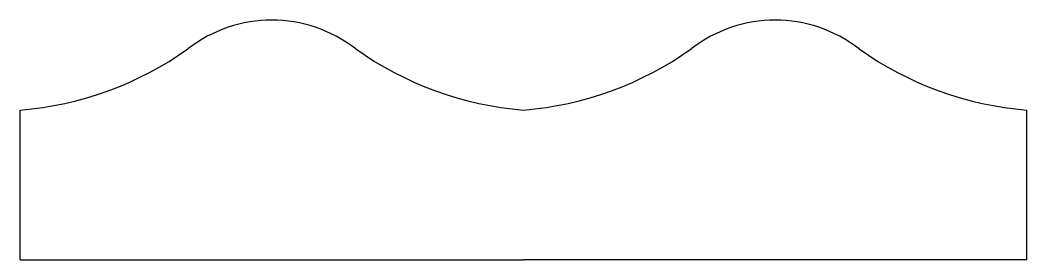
# Model space of a CAD drawing. Header units: millimetres. Extents: x 1849 to 2088, y 1515 to 1572.
import ezdxf

# ---------------------------------------------------------------- set-up
doc = ezdxf.new("R2010")
doc.units = ezdxf.units.MM

msp = doc.modelspace()

# ---------------------------------------------------------------- linework, layer by layer
for points in [[(1848.72, 1515.28), (1848.72, 1550.78)], [(2087.52, 1515.28), (2087.52, 1550.78)], [(1848.72, 1515.28), (1868.62, 1515.28)], [(1868.62, 1515.28), (1888.52, 1515.28)], [(1888.52, 1515.28), (1908.42, 1515.28)], [(1908.42, 1515.28), (1928.32, 1515.28)], [(1928.32, 1515.28), (1948.22, 1515.28)], [(1948.22, 1515.28), (1968.12, 1515.28)], [(1988.02, 1515.28), (1968.12, 1515.28)], [(2007.92, 1515.28), (1988.02, 1515.28)], [(2027.82, 1515.28), (2007.92, 1515.28)], [(2047.72, 1515.28), (2027.82, 1515.28)], [(2067.62, 1515.28), (2047.72, 1515.28)], [(2087.52, 1515.28), (2067.62, 1515.28)]]:
    msp.add_lwpolyline(points)
for centre, radius, start, end in [((1908.42, 1539.56), 32.52, 52.2685, 127.7315), ((2027.82, 1539.56), 32.52, 52.2685, 127.7315), ((1842.39, 1630.04), 79.51, 274.5699, 305.4656), ((1974.46, 1630.04), 79.51, 234.5344, 265.4301), ((1961.79, 1630.04), 79.51, 274.5699, 305.4656), ((2093.86, 1630.04), 79.51, 234.5344, 265.4301)]:
    msp.add_arc(centre, radius, start, end)

doc.saveas('drawing.dxf')
